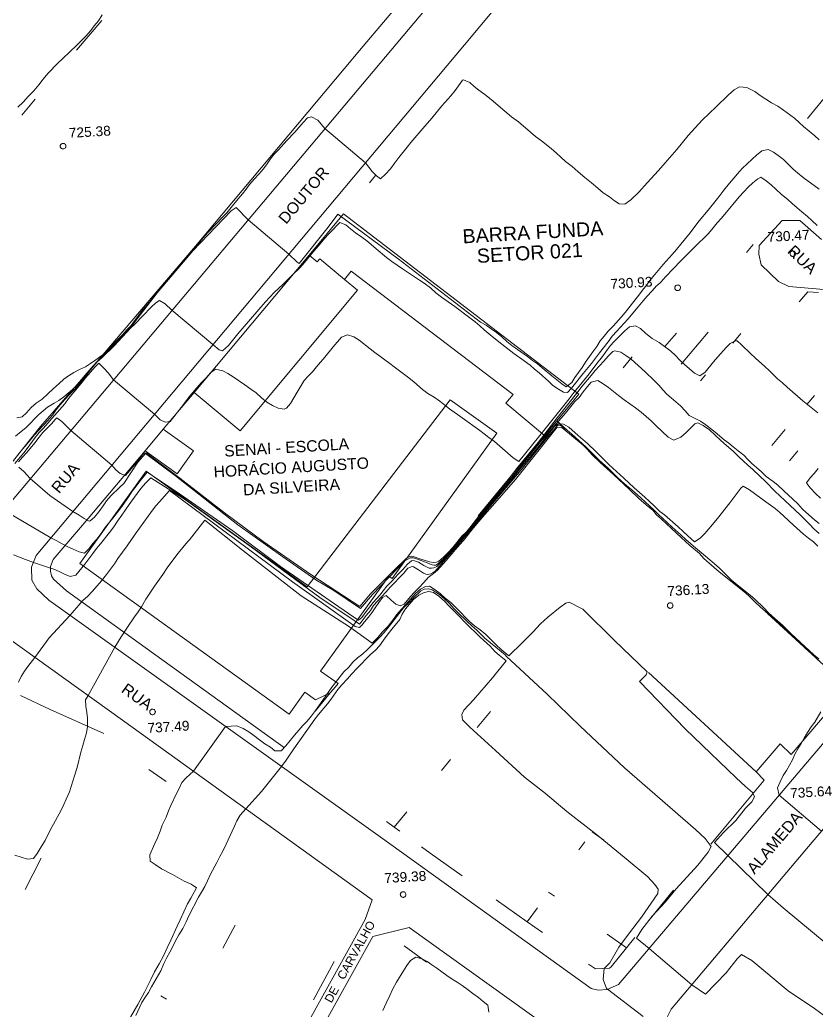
# Model space of a CAD drawing. Header units: metres. Extents: x 329311 to 330425, y 7396637 to 7397287.
# Drawn here: x 330065.5 to 330207, y 7396864.5 to 7397040.4 of the extents above; entities that cross this region are included whole.
import ezdxf
from ezdxf.enums import TextEntityAlignment as Align

# ---------------------------------------------------------------- set-up
doc = ezdxf.new("R2010")
doc.units = ezdxf.units.M
doc.layers.get('0').update_dxf_attribs({"lineweight": 18})
for name, color, linetype, lineweight in [('100_SIST_VIARIO_MEIO_FIO', 8, 'Continuous', 18), ('160_P_SIMP_ASF_TOP', 7, 'Continuous', 18), ('168_P_SIMP_PARALE_TOP', 7, 'Continuous', 18), ('206_MURO_E_MURO_ARRIMO', 9, 'Continuous', 18), ('216_EDIF_NOTAVEL', 9, 'Continuous', 18), ('218_EDIF_NOTAVEL_TOP', 7, 'Continuous', 18), ('506_LM_DISTRITO_TOP', 12, 'Continuous', 18), ('510_LM_SETOR_FISCAL_TOP', 134, 'Continuous', 18), ('600_CURVA_MESTRA', 9, 'Continuous', 18), ('604_CURVA_INTERM', 9, 'Continuous', 18), ('606_PTO_COTADO', 9, 'Continuous', 18), ('608_PTO_COTADO_INTERVIA', 9, 'Continuous', 18), ('624_SEGM_CURVA_MESTRA', 14, 'Continuous', 18), ('626_SEGM_CURVA_INTERM', 7, 'Continuous', 18)]:
    doc.layers.add(name, color=color, linetype=linetype, lineweight=lineweight)
doc.styles.add('Style-Arial', font='arial.ttf', dxfattribs={"height": 2})

# ---------------------------------------------------------------- blocks, each defined once
blk = doc.blocks.new('SP09')
at = {"color": 0, "linetype": 'Continuous'}
blk.add_lwpolyline([(-0.03, -0.51), (-0.14, -0.49), (-0.24, -0.46), (-0.31, -0.42), (-0.35, -0.39), (-0.42, -0.31), (-0.47, -0.24), (-0.51, -0.15), (-0.52, -0.09), (-0.52, 0.03), (-0.51, 0.11), (-0.48, 0.2), (-0.44, 0.27), (-0.4, 0.33), (-0.32, 0.39), (-0.23, 0.44), (-0.15, 0.48), (-0.1, 0.48), (-0.03, 0.48), (0.08, 0.48), (0.19, 0.44), (0.27, 0.4), (0.35, 0.32), (0.41, 0.23), (0.46, 0.11), (0.48, 0.03), (0.48, -0.03), (0.47, -0.08), (0.44, -0.21), (0.38, -0.3), (0.31, -0.38), (0.23, -0.44), (0.1, -0.49), (0.02, -0.51)], close=True, dxfattribs=at)
blk = doc.blocks.new('SP10')
at = {"color": 0, "linetype": 'Continuous'}
blk.add_lwpolyline([(-0.03, -0.51), (-0.14, -0.49), (-0.24, -0.46), (-0.31, -0.42), (-0.35, -0.39), (-0.42, -0.31), (-0.47, -0.24), (-0.51, -0.15), (-0.52, -0.09), (-0.52, 0.03), (-0.51, 0.11), (-0.48, 0.2), (-0.44, 0.27), (-0.4, 0.33), (-0.32, 0.39), (-0.23, 0.44), (-0.15, 0.48), (-0.1, 0.48), (-0.03, 0.48), (0.08, 0.48), (0.19, 0.44), (0.27, 0.4), (0.35, 0.32), (0.41, 0.23), (0.46, 0.11), (0.48, 0.03), (0.48, -0.03), (0.47, -0.08), (0.44, -0.21), (0.38, -0.3), (0.31, -0.38), (0.23, -0.44), (0.1, -0.49), (0.02, -0.51)], close=True, dxfattribs=at)

msp = doc.modelspace()

# ---------------------------------------------------------------- linework, layer by layer
at = {"layer": '100_SIST_VIARIO_MEIO_FIO'}
for points in [[(330247.649, 7396958.324), (330171.88, 7396869.086), (330169.854, 7396868.182), (330168.262, 7396868.046), (330167.018, 7396868.367), (330129.526, 7396895.29), (330070.732, 7396937.345), (330068.569, 7396939.333), (330067.667, 7396940.876), (330067.64, 7396943.188), (330068.432, 7396945.279), (330144.503, 7397035.937), (330181.786, 7397080.5)], [(330037.937, 7397041.709), (330036.506, 7397039.601), (330032.08, 7397028.555), (330024.27, 7397011.766), (330023.805, 7397008.281), (330026.153, 7396990.774), (330029.432, 7396967.061), (330031.036, 7396965.359), (330054.114, 7396949.218), (330056.102, 7396948.774), (330058.507, 7396949.339), (330060.698, 7396950.961), (330166.289, 7397076.43)], [(330207.912, 7397001.352), (330204.079, 7397004.75), (330200.966, 7397004.726), (330196.875, 7397000.322), (330196.818, 7396998.767), (330197.193, 7396996.879), (330200.317, 7396993.907), (330202.133, 7396993.044), (330208.343, 7396992.504)], [(329970.247, 7396843.141), (330004.931, 7396911.746), (330018.239, 7396938.359), (330021.3, 7396942.142), (330026.032, 7396945.928), (330029.782, 7396947.739), (330034.154, 7396948.64), (330037.284, 7396948.496), (330040.304, 7396947.133), (330083.774, 7396916.021), (330128.11, 7396884.106), (330126.861, 7396880.623), (330105.491, 7396842.057)], [(330107.748, 7396840.69), (330128.246, 7396877.599), (330134.729, 7396879.223), (330198.228, 7396833.698)]]:
    msp.add_lwpolyline(points, dxfattribs=at)
msp.add_lwpolyline([(330218.142, 7396831.568), (330181.209, 7396858.126), (330180.167, 7396859.709), (330180.206, 7396862.661), (330181.264, 7396864.688), (330205.606, 7396893.579), (330241.639, 7396935.98), (330247.101, 7396936.612), (330341.836, 7396867.027), (330341.982, 7396865.227), (330341.565, 7396864.207), (330334.3, 7396854.129), (330285.954, 7396789.712), (330283.975, 7396788.172), (330280.918, 7396787.83), (330279.39, 7396788.015), (330258.134, 7396802.792)], close=True, dxfattribs=at)
at = {"layer": '206_MURO_E_MURO_ARRIMO'}
for p, q in [((330126.537, 7397035.732), (330138.577, 7397049.996)), ((330096.75, 7397000.198), (330126.537, 7397035.732)), ((330128.731, 7397012.758), (330127.643, 7397011.456)), ((330078.929, 7396979.314), (330096.75, 7397000.198)), ((330194.586, 7396999.065), (330195.809, 7397000.512)), ((330205.52, 7396992.082), (330203.962, 7396990.321)), ((330207.408, 7396991.961), (330205.52, 7396992.082)), ((330069.231, 7396968.177), (330078.929, 7396979.314)), ((330096.491, 7396974.228), (330091.029, 7396967.706)), ((330061.176, 7396958.052), (330069.231, 7396968.177)), ((330087.811, 7396963.862), (330077.714, 7396951.804)), ((330077.714, 7396951.804), (330071.463, 7396944.531)), ((330071.463, 7396944.531), (330071.009, 7396943.332)), ((330071.009, 7396943.332), (330071.005, 7396942.462)), ((330071.005, 7396942.462), (330071.195, 7396941.677)), ((330071.195, 7396941.677), (330071.542, 7396941.069)), ((330071.542, 7396941.069), (330073.815, 7396939.013)), ((330073.815, 7396939.013), (330112.531, 7396911.099)), ((330202.565, 7396909.94), (330212.681, 7396921.829)), ((330070.935, 7396917.886), (330065.675, 7396920.376)), ((330080.453, 7396913.65), (330070.935, 7396917.886)), ((330196.31, 7396906.865), (330200.62, 7396911.798)), ((330200.62, 7396911.798), (330202.565, 7396909.94)), ((330091.532, 7396905.109), (330088.464, 7396907.273)), ((330197.78, 7396905.372), (330196.31, 7396906.865)), ((330188.292, 7396894.005), (330197.78, 7396905.372)), ((330130.695, 7396898.003), (330132.046, 7396897.029)), ((330132.046, 7396897.029), (330133.064, 7396896.294)), ((330136.889, 7396893.537), (330138.448, 7396892.412)), ((330138.448, 7396892.412), (330144.129, 7396888.396)), ((330177.267, 7396880.452), (330181.63, 7396885.816)), ((330150.166, 7396884.127), (330155.685, 7396880.224)), ((330155.685, 7396880.224), (330158.381, 7396878.318)), ((330137.799, 7396873.027), (330133.793, 7396875.955)), ((330173.286, 7396875.558), (330174.78, 7396877.394)), ((330170.584, 7396872.236), (330173.286, 7396875.558)), ((330117.686, 7396866.378), (330121.396, 7396873.178)), ((330166.566, 7396872.692), (330167.805, 7396871.84)), ((330167.805, 7396871.84), (330170.258, 7396872.001)), ((330170.258, 7396872.001), (330170.584, 7396872.236))]:
    msp.add_line(p, q, dxfattribs=at)
for points in [[(330075.645, 7397034.985), (330080.135, 7397040.281)], [(330205.426, 7397022.869), (330213.265, 7397032.385)], [(330065.881, 7397023.47), (330068.298, 7397026.322)], [(330182.2, 7396984.758), (330180.113, 7396982.349)], [(330182.997, 7396979.246), (330187.835, 7396984.902)], [(330193.612, 7396984.694), (330192.164, 7396982.997)], [(330172.722, 7396978.578), (330174.294, 7396980.514)], [(330187.334, 7396977.332), (330186.458, 7396976.304)], [(330205.306, 7396972.062), (330206.698, 7396973.685)], [(330162.78, 7396967.515), (330160.95, 7396969.191)], [(330199.09, 7396964.818), (330201.51, 7396967.638)], [(330146.934, 7396952.303), (330158.762, 7396966.554)], [(330203.756, 7396963.825), (330202.237, 7396962.046)], [(330198.334, 7396934.964), (330212.681, 7396921.829)], [(330177.187, 7396924.463), (330196.31, 7396906.865)], [(330120.696, 7396920.864), (330118.044, 7396917.692)], [(330149.152, 7396917.565), (330146.758, 7396914.691)], [(330142.024, 7396909.008), (330140.438, 7396907.104)], [(330134.291, 7396899.724), (330132.046, 7396897.029)], [(330167.188, 7396896.209), (330169.255, 7396894.722)], [(330165.903, 7396894.423), (330164.865, 7396892.981)], [(330069.318, 7396891.505), (330066.514, 7396885.929)], [(330159.478, 7396885.495), (330160.496, 7396884.762)], [(330157.474, 7396882.71), (330155.685, 7396880.224)], [(330101.617, 7396875.51), (330103.815, 7396879.634)], [(330169.882, 7396878.007), (330173.286, 7396875.558)], [(330091.615, 7396866.467), (330090.587, 7396867.043)]]:
    msp.add_lwpolyline(points, dxfattribs=at)
at = {"layer": '216_EDIF_NOTAVEL'}
for points in [[(330158.762, 7396966.554), (330151.876, 7396972.29), (330153.174, 7396973.848), (330124.39, 7396995.734), (330123.195, 7396994.3), (330118.819, 7396997.945), (330118.372, 7396997.409), (330116.916, 7396998.621), (330123.044, 7397005.953), (330164.852, 7396973.892), (330160.95, 7396969.191)], [(330123.195, 7396994.3), (330118.819, 7396997.945), (330118.372, 7396997.409), (330116.916, 7396998.621), (330096.491, 7396974.228), (330104.704, 7396967.386), (330125.514, 7396992.368)], [(330122.063, 7396922.499), (330121.247, 7396921.523), (330120.696, 7396920.864), (330118.067, 7396919.641), (330116.186, 7396920.991), (330113.394, 7396917.102), (330076.191, 7396943.811), (330087.971, 7396960.22), (330116.578, 7396939.682), (330141.983, 7396972.925), (330150.256, 7396966.986), (330131.709, 7396941.152), (330131.07, 7396941.611), (330118.953, 7396924.732)], [(330087.811, 7396963.862), (330091.029, 7396967.706), (330096.404, 7396963.848), (330093.488, 7396959.786)]]:
    msp.add_lwpolyline(points, close=True, dxfattribs=at)
at = {"layer": '600_CURVA_MESTRA', "elevation": 730, "flags": 128}
msp.add_lwpolyline([(330178.787, 7396993.251), (330179.419, 7396993.818), (330180.24, 7396994.743), (330182.952, 7396997.579), (330183.665, 7396998.322), (330186.23, 7397000.829), (330187.004, 7397001.551), (330187.849, 7397002.455), (330188.682, 7397003.455), (330189.428, 7397004.311), (330190.098, 7397005.13), (330190.763, 7397005.889), (330193.316, 7397008.938), (330194.117, 7397009.838), (330194.903, 7397010.684), (330195.711, 7397011.459), (330196.654, 7397012.174), (330197.19, 7397012.466), (330198.136, 7397011.813), (330199.062, 7397011.02), (330199.82, 7397010.345), (330200.838, 7397009.398), (330201.957, 7397008.487), (330202.748, 7397007.792), (330203.634, 7397006.978), (330204.459, 7397006.264), (330205.427, 7397005.482), (330206.245, 7397004.757), (330207.175, 7397003.857)], dxfattribs=at)
at = {"layer": '600_CURVA_MESTRA'}
for points, elevation in [([(330065.22, 7396963.147), (330067.385, 7396965.738), (330068.183, 7396966.688), (330068.849, 7396967.439), (330070.551, 7396969.241), (330071.362, 7396970.203), (330071.965, 7396971.052), (330072.726, 7396972.002), (330073.536, 7396972.944), (330074.298, 7396973.789), (330075.113, 7396974.577), (330075.824, 7396975.347), (330076.54, 7396976.197), (330077.844, 7396977.925), (330078.571, 7396978.849), (330079.309, 7396979.64), (330080.095, 7396980.353), (330082.328, 7396982.497), (330083.017, 7396983.263), (330083.802, 7396984.078), (330084.534, 7396984.892), (330085.228, 7396985.613), (330085.95, 7396986.329), (330087.395, 7396987.847), (330088.891, 7396989.349), (330089.686, 7396990.113), (330090.387, 7396990.558), (330091.385, 7396989.933), (330092.56, 7396988.821), (330099.837, 7396982.706), (330100.965, 7396981.796), (330101.577, 7396981.584), (330102.624, 7396982.544), (330104.246, 7396984.608), (330106.16, 7396986.83), (330106.885, 7396987.669), (330107.67, 7396988.521), (330108.379, 7396989.336), (330109.167, 7396990.281), (330110.697, 7396991.954), (330112.324, 7396993.433), (330113.068, 7396994.216), (330113.868, 7396995.001), (330115.353, 7396996.412), (330116.085, 7396997.275), (330117.417, 7396998.917), (330118.909, 7397000.609), (330119.666, 7397001.53), (330120.429, 7397002.384), (330121.149, 7397003.117), (330121.861, 7397003.878), (330122.417, 7397004.379), (330123.474, 7397003.956), (330124.304, 7397003.266), (330125.176, 7397002.584), (330126.289, 7397001.802), (330127.176, 7397001.113), (330127.948, 7397000.463), (330128.845, 7396999.741), (330130.67, 7396998.199), (330131.605, 7396997.453), (330132.556, 7396996.838), (330133.491, 7396996.186), (330136.539, 7396994.183), (330137.367, 7396993.611), (330138.469, 7396992.788), (330139.454, 7396991.934), (330140.433, 7396991.141), (330142.837, 7396989.474), (330145.464, 7396987.441), (330146.404, 7396986.734), (330147.274, 7396986.026), (330148.034, 7396985.322), (330149.077, 7396984.472), (330150.056, 7396983.706), (330151.176, 7396982.783), (330153.284, 7396981.137), (330155.15, 7396979.847), (330156.174, 7396979.069), (330156.963, 7396978.378), (330157.789, 7396977.682), (330159.503, 7396976.167), (330160.227, 7396975.468), (330161.2, 7396974.791), (330162.142, 7396974.262), (330162.817, 7396974.226), (330163.556, 7396974.982), (330165.626, 7396977.559), (330167.07, 7396979.385), (330168.49, 7396981.247), (330170.03, 7396983.179), (330170.756, 7396984.185), (330171.585, 7396985.105), (330173.543, 7396987.211), (330175.39, 7396989.415), (330176.248, 7396990.49), (330176.985, 7396991.331), (330177.795, 7396992.223), (330178.255, 7396992.71)], 730), ([(330207.433, 7396926.882), (330206.6, 7396927.599), (330204.969, 7396929.083), (330204.233, 7396929.816), (330203.232, 7396930.683), (330202.498, 7396931.385), (330200.96, 7396932.932), (330200.198, 7396933.608), (330198.52, 7396935.048), (330197.704, 7396935.977), (330196.127, 7396937.47), (330195.262, 7396938.224), (330193.545, 7396939.559), (330191.964, 7396940.888), (330191.24, 7396941.581), (330189.803, 7396943.031), (330188.921, 7396943.774), (330188.122, 7396944.489), (330187.338, 7396945.157), (330185.541, 7396946.627), (330184.731, 7396947.313), (330183.858, 7396948.089), (330183.015, 7396948.865), (330181.391, 7396950.32), (330180.54, 7396951.091), (330178.968, 7396952.568), (330178.161, 7396953.366), (330175.854, 7396955.507), (330174.22, 7396956.988), (330173.294, 7396957.71), (330172.44, 7396958.454), (330171.615, 7396959.206), (330170.088, 7396960.696), (330168.45, 7396962.219), (330166.861, 7396963.792), (330166.069, 7396964.566), (330163.593, 7396966.807), (330162.764, 7396967.533), (330161.506, 7396968.391), (330161.104, 7396968.398), (330158.992, 7396965.912), (330154.588, 7396960.491), (330148.929, 7396953.769), (330144.287, 7396948.196), (330140.036, 7396943.278), (330139.314, 7396942.502), (330138.95, 7396942.215), (330138.546, 7396941.989), (330138.037, 7396941.876), (330137.681, 7396941.935), (330137.265, 7396942.112), (330136.356, 7396942.718), (330135.454, 7396943.276), (330135.208, 7396943.279), (330134.437, 7396942.989), (330133.751, 7396942.147), (330131.345, 7396939.634), (330130.631, 7396938.781), (330129.751, 7396937.889), (330128.378, 7396936.361), (330127.807, 7396935.517), (330127.041, 7396934.583), (330126.334, 7396933.632), (330125.867, 7396933.075), (330124.937, 7396933.716), (330118.845, 7396937.821), (330106.719, 7396946.72), (330094.974, 7396955.169), (330088.825, 7396959.062), (330087.958, 7396958.177), (330087.066, 7396957.17), (330086.38, 7396956.289), (330084.971, 7396954.295), (330083.67, 7396952.395), (330082.908, 7396951.332), (330082.231, 7396950.347), (330081.479, 7396949.365), (330079.869, 7396947.34), (330079.171, 7396946.484), (330078.547, 7396945.599), (330077.122, 7396943.693), (330075.522, 7396941.752), (330074.495, 7396941.501), (330073.515, 7396941.926), (330072.551, 7396942.406), (330071.565, 7396942.854), (330070.307, 7396943.243), (330067.962, 7396944.039), (330066.55, 7396944.57)], 735), ([(330129.996, 7396864.438), (330130.63, 7396865.758), (330131.241, 7396867.131), (330131.786, 7396868.289), (330132.449, 7396869.503), (330133.678, 7396871.491), (330134.296, 7396872.433), (330134.935, 7396873.308), (330135.879, 7396873.899), (330137.036, 7396873.65), (330137.905, 7396873.145), (330138.72, 7396872.561), (330139.592, 7396871.98), (330141.392, 7396870.658), (330142.33, 7396870.023), (330143.218, 7396869.466), (330144.096, 7396868.882), (330144.975, 7396868.236), (330145.999, 7396867.45), (330147.008, 7396866.784), (330147.827, 7396866.057), (330148.685, 7396865.398), (330148.85, 7396864.171)], 740)]:
    msp.add_lwpolyline(points, dxfattribs=dict(at, elevation=elevation))
at = {"layer": '604_CURVA_INTERM'}
for points, elevation in [([(330080.198, 7397041.29), (330079.502, 7397040.232), (330078.778, 7397039.32), (330078.143, 7397038.484), (330077.268, 7397037.487), (330075.675, 7397035.913), (330073.173, 7397033.54), (330072.323, 7397032.704), (330070.549, 7397030.841), (330069.726, 7397029.859), (330068.919, 7397028.817), (330068.042, 7397027.802), (330067.004, 7397026.75), (330066.136, 7397025.768), (330065.215, 7397024.904)], 724), ([(330178.347, 7396995.165), (330179.836, 7396996.948), (330181.412, 7396998.722), (330182.158, 7396999.577), (330182.939, 7397000.551), (330183.794, 7397001.528), (330184.585, 7397002.547), (330185.424, 7397003.689), (330186.216, 7397004.702), (330187.778, 7397006.605), (330189.201, 7397008.386), (330189.866, 7397009.19), (330190.576, 7397010.153), (330191.583, 7397011.376), (330192.385, 7397012.262), (330193.02, 7397013.052), (330193.875, 7397013.992), (330195.599, 7397015.643), (330196.414, 7397016.382), (330197.326, 7397017.108), (330198.448, 7397017.357), (330199.413, 7397016.906), (330200.258, 7397016.324), (330201.176, 7397015.585), (330202.068, 7397014.698), (330202.929, 7397013.873), (330203.693, 7397013.199), (330204.674, 7397012.396), (330207.538, 7397010.289)], 729), ([(330064.811, 7396966.472), (330065.805, 7396967.303), (330066.608, 7396967.905), (330067.46, 7396968.755), (330068.196, 7396969.579), (330068.931, 7396970.289), (330069.687, 7396970.965), (330070.483, 7396971.579), (330071.622, 7396972.295), (330072.489, 7396972.815), (330073.359, 7396973.444), (330074.141, 7396974.072), (330074.888, 7396974.739), (330075.695, 7396975.501), (330076.43, 7396976.331), (330077.051, 7396977.165), (330077.884, 7396978.107), (330078.587, 7396978.942), (330079.232, 7396979.645), (330080.196, 7396980.546), (330080.943, 7396981.386), (330085.198, 7396985.779), (330089.955, 7396991.905), (330096.297, 7396999.391), (330103.084, 7397006.478), (330103.974, 7397007.083), (330106.088, 7397004.896), (330113.342, 7396998.8), (330114.803, 7396997.351), (330115.149, 7396997.113), (330120.313, 7397003.562), (330122.054, 7397005.898), (330132.74, 7396997.967), (330147.384, 7396986.702), (330148.386, 7396986.183), (330149.289, 7396985.509), (330150.196, 7396984.877), (330151.147, 7396984.11), (330152.062, 7396983.277), (330152.912, 7396982.583), (330153.97, 7396981.853), (330155.711, 7396980.581), (330156.582, 7396979.874), (330157.481, 7396979.277), (330158.309, 7396978.575), (330160.067, 7396977.176), (330161.821, 7396975.729), (330162.611, 7396975.23), (330163.564, 7396975.984), (330164.146, 7396976.869), (330164.764, 7396977.74), (330165.452, 7396978.672), (330166.131, 7396979.742), (330167.344, 7396981.431), (330168.013, 7396982.392), (330168.627, 7396983.391), (330169.352, 7396984.199), (330170.04, 7396985.104), (330170.948, 7396985.986), (330172.363, 7396987.558), (330173.09, 7396988.415), (330175.262, 7396991.177), (330175.998, 7396992.194), (330176.323, 7396992.596)], 729), ([(330065.313, 7396961.915), (330066.019, 7396962.725), (330066.777, 7396963.557), (330068.225, 7396965.294), (330068.961, 7396966.268), (330069.633, 7396967.091), (330071.183, 7396968.664), (330071.85, 7396969.431), (330072.118, 7396969.687), (330072.995, 7396969.044), (330073.801, 7396968.289), (330074.584, 7396967.461), (330081.892, 7396961.32), (330082.632, 7396960.482), (330083.394, 7396959.823), (330084.331, 7396959.44), (330085.091, 7396960.336), (330086.127, 7396961.638), (330087.594, 7396963.433), (330088.024, 7396963.432), (330093.972, 7396958.99), (330101.926, 7396952.84), (330108.758, 7396947.752), (330117.261, 7396941.866), (330125.933, 7396936.184), (330127.849, 7396938.428), (330132.102, 7396942.732), (330134.156, 7396944.724), (330134.828, 7396945.089), (330135.131, 7396945.135), (330135.429, 7396945.097), (330136.624, 7396944.66), (330138.336, 7396944.143), (330138.947, 7396944.016), (330139.564, 7396944.097), (330139.981, 7396944.279), (330140.796, 7396944.962), (330141.632, 7396945.763), (330142.479, 7396946.701), (330144.08, 7396948.704), (330144.803, 7396949.424), (330145.473, 7396950.192), (330148.029, 7396953.475), (330150.329, 7396956.277), (330150.742, 7396956.702), (330153.998, 7396960.959), (330157.605, 7396965.335), (330160.959, 7396969.701), (330164.683, 7396974.317), (330165.442, 7396975.357), (330167.01, 7396977.216), (330167.766, 7396978.103), (330169.274, 7396979.758), (330170.049, 7396980.674), (330170.85, 7396981.468), (330171.214, 7396981.635), (330172.27, 7396981.348), (330173.21, 7396980.779), (330174.13, 7396980.124), (330176.64, 7396977.903), (330178.212, 7396976.353), (330179.047, 7396975.501), (330179.773, 7396974.655), (330180.47, 7396973.926), (330181.228, 7396973.263), (330182.036, 7396972.523), (330182.917, 7396971.831), (330183.7, 7396970.943), (330184.451, 7396970.123), (330186.451, 7396969.101), (330187.395, 7396968.493), (330188.234, 7396967.8), (330189.06, 7396967.165), (330190.666, 7396965.81), (330191.484, 7396965.223), (330192.246, 7396964.541), (330193.164, 7396963.855), (330194.154, 7396963.063), (330194.861, 7396962.317), (330195.577, 7396961.592), (330196.412, 7396960.861), (330197.26, 7396960.089), (330198.089, 7396959.278), (330199.338, 7396958.392), (330200.159, 7396957.771), (330201.258, 7396956.772), (330202.83, 7396955.256), (330203.704, 7396954.435), (330204.588, 7396953.481), (330205.688, 7396952.472), (330206.684, 7396951.612), (330207.496, 7396950.943)], 732)]:
    msp.add_lwpolyline(points, dxfattribs=dict(at, elevation=elevation))
at = {"layer": '604_CURVA_INTERM', "flags": 128}
for points, elevation in [([(330207.505, 7397019.078), (330206.737, 7397019.763), (330204.751, 7397021.458), (330203.967, 7397022.175), (330203.128, 7397022.897), (330201.195, 7397024.361), (330200.178, 7397025.028), (330199.041, 7397025.659), (330198.056, 7397026.274), (330197.069, 7397026.922), (330196.067, 7397027.647), (330194.679, 7397028.384), (330193.367, 7397028.468), (330192.441, 7397027.949), (330191.42, 7397027.063), (330189.21, 7397024.916), (330186.721, 7397022.57), (330184.258, 7397019.868), (330183.268, 7397018.582), (330182.27, 7397017.35), (330180.193, 7397014.975), (330179.009, 7397013.616), (330176.958, 7397011.414), (330175.48, 7397009.759), (330174.063, 7397008.426), (330172.989, 7397007.656), (330172.029, 7397007.689), (330171.185, 7397008.229), (330170.261, 7397008.934), (330169.166, 7397009.688), (330168.217, 7397010.474), (330167.104, 7397011.438), (330165.903, 7397012.397), (330164.738, 7397013.383), (330163.673, 7397014.335), (330162.483, 7397015.225), (330161.611, 7397015.991), (330160.881, 7397016.681), (330159.922, 7397017.523), (330158.187, 7397018.881), (330157.126, 7397019.688), (330156.229, 7397020.411), (330154.101, 7397022.255), (330152.899, 7397023.179), (330151.675, 7397024.145), (330149.258, 7397026.228), (330148.155, 7397027.143), (330147.091, 7397027.905), (330146.239, 7397028.565), (330145.454, 7397029.261), (330144.364, 7397029.715), (330144.156, 7397029.653), (330143.444, 7397028.692), (330142.855, 7397027.854), (330142.089, 7397026.912), (330140.511, 7397025.139), (330138.7, 7397022.905), (330137.142, 7397021.073), (330135.009, 7397018.6), (330134.327, 7397017.786), (330132.888, 7397015.913), (330132.176, 7397015.012), (330131.381, 7397013.951), (330130.472, 7397012.963), (330129.59, 7397012.154), (330128.893, 7397012.679), (330128.124, 7397013.438), (330126.926, 7397014.99), (330119.696, 7397021.066), (330118.452, 7397022.593), (330117.333, 7397023.144), (330116.656, 7397022.981), (330115.853, 7397022.138), (330114.386, 7397020.447), (330112.957, 7397018.956), (330111.487, 7397017.326), (330110.724, 7397016.548), (330110.065, 7397015.729), (330109.477, 7397014.797), (330108.834, 7397013.938), (330107.984, 7397012.976), (330107.208, 7397012.127), (330106.362, 7397011.16), (330105.74, 7397010.308), (330105.091, 7397009.501), (330104.326, 7397008.594), (330102.339, 7397006.13), (330101.605, 7397005.387), (330099.074, 7397002.734), (330098.348, 7397001.997), (330096.932, 7397000.257), (330096.082, 7396999.315), (330094.715, 7396997.648), (330092.559, 7396995.047), (330091.078, 7396993.287), (330090.35, 7396992.492), (330089.61, 7396991.596), (330088.86, 7396990.599), (330088.15, 7396989.771), (330087.428, 7396988.859), (330085.941, 7396986.915), (330085.313, 7396986.125), (330084.631, 7396985.4), (330083.715, 7396984.36), (330082.419, 7396983.061), (330081.611, 7396982.194), (330080.864, 7396981.432), (330080.127, 7396980.787), (330079.031, 7396979.992), (330078.091, 7396979.343), (330077.231, 7396978.791), (330076.161, 7396978.283), (330075.118, 7396977.751), (330074.216, 7396977.168), (330073.35, 7396976.549), (330072.517, 7396975.834), (330071.465, 7396974.867), (330070.547, 7396973.957), (330069.497, 7396973.015), (330068.468, 7396972.291), (330067.57, 7396971.566), (330066.721, 7396970.606), (330065.997, 7396969.875), (330065.008, 7396969.716)], 728), ([(330064.685, 7396961.618), (330066.263, 7396963.471), (330066.882, 7396964.285), (330068.305, 7396966.223), (330069.012, 7396967.118), (330069.747, 7396967.885), (330070.517, 7396968.744), (330071.231, 7396969.597), (330073.574, 7396972.214), (330074.175, 7396973.142), (330075.802, 7396975.047), (330076.619, 7396976.032), (330077.248, 7396976.88), (330078.857, 7396978.709), (330079.605, 7396979.439), (330080.553, 7396978.497), (330081.261, 7396977.713), (330082.178, 7396976.484), (330089.473, 7396970.354), (330090.489, 7396969.371), (330091.394, 7396968.928), (330092.236, 7396969.073), (330093.543, 7396970.732), (330094.211, 7396971.537), (330095.613, 7396973.408), (330096.278, 7396974.219), (330096.934, 7396974.984), (330097.769, 7396975.916), (330098.635, 7396976.822), (330099.395, 7396977.67), (330100.328, 7396978.324), (330101.607, 7396978.077), (330102.493, 7396977.605), (330103.43, 7396976.996), (330105.489, 7396975.566), (330106.573, 7396974.821), (330107.535, 7396974.127), (330108.464, 7396973.246), (330109.422, 7396972.498), (330110.456, 7396971.914), (330111.438, 7396971.426), (330112.524, 7396971.241), (330112.897, 7396971.403), (330113.611, 7396972.232), (330114.24, 7396973.284), (330114.791, 7396974.26), (330116.062, 7396976.358), (330116.845, 7396977.138), (330117.55, 7396977.904), (330118.251, 7396978.766), (330119.712, 7396980.482), (330121.216, 7396982.318), (330122.7, 7396984.04), (330123.736, 7396984.426), (330124.87, 7396984.076), (330125.836, 7396983.497), (330127.762, 7396981.958), (330128.587, 7396981.312), (330131.243, 7396979.343), (330132.062, 7396978.765), (330133.24, 7396977.9), (330134.392, 7396977.017), (330135.512, 7396976.106), (330137.095, 7396974.744), (330138.011, 7396974.052), (330139.138, 7396973.352), (330140.131, 7396972.653), (330141.055, 7396971.977), (330141.882, 7396971.323), (330144.126, 7396969.694), (330147.235, 7396967.481), (330148.048, 7396966.887), (330148.876, 7396966.217), (330149.838, 7396965.51), (330153.198, 7396962.615), (330154.177, 7396961.947), (330157.696, 7396966.292), (330163.138, 7396973.111), (330163.808, 7396974.009), (330164.537, 7396974.906), (330165.17, 7396975.716), (330166.648, 7396977.51), (330168.23, 7396979.58), (330168.867, 7396980.38), (330170.394, 7396982.469), (330171.117, 7396983.264), (330172.98, 7396985.151), (330173.823, 7396985.893), (330174.913, 7396986.073), (330175.801, 7396985.571), (330176.708, 7396984.694), (330177.84, 7396983.804), (330179.082, 7396983.064), (330181.196, 7396981.525), (330181.976, 7396980.787), (330182.792, 7396979.962), (330183.606, 7396979.188), (330185.405, 7396977.643), (330186.306, 7396977.173), (330187.249, 7396977.822), (330188.75, 7396979.631), (330189.528, 7396980.539), (330191.01, 7396982.188), (330191.696, 7396982.934), (330192.616, 7396983.407), (330192.938, 7396983.384), (330193.734, 7396982.66), (330195.328, 7396981.129), (330196.23, 7396980.283), (330197.88, 7396978.829), (330198.622, 7396978.094), (330200.145, 7396976.633), (330201.021, 7396975.894), (330201.812, 7396975.141), (330204.608, 7396972.718), (330205.514, 7396971.996), (330206.398, 7396971.326), (330207.289, 7396970.57)], 731), ([(330207.504, 7396949.155), (330206.599, 7396949.998), (330205.87, 7396950.766), (330204.157, 7396952.454), (330201.422, 7396955.048), (330199.624, 7396956.687), (330198.063, 7396958.316), (330195.718, 7396960.529), (330194.879, 7396961.305), (330194.065, 7396962.023), (330193.26, 7396962.77), (330192.265, 7396963.794), (330191.082, 7396964.778), (330190.074, 7396965.671), (330188.073, 7396967.551), (330186.894, 7396968.344), (330185.99, 7396968.799), (330185.412, 7396968.627), (330184.665, 7396967.892), (330183.898, 7396967.089), (330182.939, 7396966.271), (330181.714, 7396965.738), (330180.71, 7396966.292), (330178.544, 7396968.307), (330177.676, 7396969.164), (330175.878, 7396970.702), (330174.918, 7396971.495), (330172.917, 7396972.901), (330171.856, 7396973.66), (330170.076, 7396975.068), (330169.147, 7396975.769), (330168.193, 7396976.315), (330167.05, 7396976.064), (330166.351, 7396975.255), (330165.615, 7396974.316), (330164.896, 7396973.332), (330164.102, 7396972.621), (330162.476, 7396970.555), (330158, 7396965.427), (330156.996, 7396964.216), (330151.631, 7396957.583), (330148.89, 7396954.25), (330146.782, 7396951.715), (330145.078, 7396949.526), (330144.631, 7396949.015), (330144.149, 7396948.535), (330142.49, 7396946.566), (330141.906, 7396945.84), (330141.342, 7396945.215), (330140.785, 7396944.68), (330139.773, 7396943.795), (330139.421, 7396943.572), (330139.131, 7396943.552), (330138.773, 7396943.599), (330136.807, 7396944.373), (330135.459, 7396944.825), (330135.134, 7396944.865), (330134.869, 7396944.845), (330133.904, 7396944.29), (330128.19, 7396938.328), (330126.057, 7396935.842), (330121.321, 7396939.044), (330118.137, 7396940.962), (330112.279, 7396945.003), (330104.277, 7396950.708), (330093.189, 7396959.403), (330087.852, 7396963.39), (330086.536, 7396961.843), (330084.013, 7396958.064), (330083.322, 7396957.416), (330081.735, 7396955.835), (330080.929, 7396954.939), (330080.334, 7396954.052), (330079.558, 7396952.994), (330078.809, 7396952.078), (330078.018, 7396951.422), (330077.847, 7396951.341), (330076.969, 7396951.85), (330076.099, 7396952.399), (330074.984, 7396953.088), (330070.91, 7396955.902), (330067.418, 7396958.946), (330066.253, 7396960.159), (330065.374, 7396960.934)], 733), ([(330207.287, 7396946.901), (330206.531, 7396947.687), (330205.642, 7396948.356), (330204.756, 7396949.07), (330202.97, 7396950.662), (330201.275, 7396952.235), (330200.52, 7396952.91), (330199.682, 7396953.588), (330198.022, 7396954.765), (330197.166, 7396955.457), (330195.135, 7396956.907), (330194.048, 7396957.574), (330193.586, 7396957.2), (330192.36, 7396955.557), (330191.682, 7396954.594), (330189.478, 7396951.85), (330187.912, 7396949.979), (330187.193, 7396949.148), (330186.406, 7396948.333), (330185.361, 7396947.679), (330184.204, 7396948.729), (330183.377, 7396949.524), (330182.493, 7396950.336), (330180.039, 7396952.455), (330179.229, 7396953.094), (330178.282, 7396954.023), (330177.333, 7396954.882), (330176.58, 7396955.607), (330174.679, 7396957.282), (330172.844, 7396959), (330170.246, 7396961.386), (330168.645, 7396962.964), (330167.899, 7396963.65), (330166.366, 7396965.137), (330165.573, 7396965.841), (330164.704, 7396966.572), (330163.073, 7396968.041), (330162.088, 7396968.575), (330161.6, 7396968.644), (330161.149, 7396968.661), (330160.469, 7396968.086), (330158.061, 7396965.108), (330154.348, 7396960.614), (330151.619, 7396957.245), (330145.534, 7396949.956), (330144.683, 7396948.861), (330144.459, 7396948.605), (330144.218, 7396948.365), (330141.626, 7396945.342), (330141.334, 7396944.979), (330141.052, 7396944.666), (330139.601, 7396943.305), (330139.09, 7396943.098), (330138.672, 7396942.992), (330138.231, 7396943), (330137.313, 7396943.48), (330136.381, 7396944.068), (330135.666, 7396944.332), (330135.296, 7396944.351), (330135.094, 7396944.284), (330134.383, 7396943.741), (330133.582, 7396942.791), (330132.721, 7396941.945), (330131.666, 7396940.748), (330130.753, 7396939.788), (330130.059, 7396938.974), (330129.464, 7396938.243), (330128.302, 7396936.942), (330127.071, 7396935.34), (330126.313, 7396934.271), (330126.022, 7396934.002), (330125.72, 7396933.778), (330124.707, 7396934.4), (330111.878, 7396943.318), (330103.355, 7396949.656), (330093.141, 7396956.738), (330088.147, 7396960.086), (330087.2, 7396958.874), (330086.852, 7396958.477), (330086.189, 7396957.55), (330085.521, 7396956.655), (330084.892, 7396955.725), (330083.668, 7396953.987), (330082.901, 7396952.945), (330082.092, 7396951.908), (330080.718, 7396950.223), (330080.016, 7396949.154), (330079.225, 7396948.142), (330078.546, 7396947.361), (330077.833, 7396946.465), (330077.027, 7396945.676), (330076.114, 7396945.939), (330075.042, 7396946.387), (330074.077, 7396946.823), (330073.069, 7396947.332), (330072.103, 7396947.882), (330071.065, 7396948.417), (330062.687, 7396953.325)], 734), ([(330207.918, 7396926.137), (330206.073, 7396927.848), (330205.085, 7396928.76), (330203.447, 7396930.362), (330202.627, 7396931.123), (330201.832, 7396931.952), (330198.017, 7396935.314), (330197.065, 7396936.142), (330196.153, 7396936.966), (330195.229, 7396937.913), (330194.449, 7396938.614), (330192.444, 7396940.256), (330191.484, 7396940.99), (330189.774, 7396942.363), (330188.849, 7396943.131), (330187.052, 7396944.701), (330186.246, 7396945.598), (330184.567, 7396947.033), (330183.768, 7396947.747), (330183.031, 7396948.484), (330181.273, 7396950.067), (330179.548, 7396951.683), (330178.656, 7396952.496), (330177.96, 7396953.33), (330177.149, 7396953.969), (330176.363, 7396954.619), (330175.464, 7396955.411), (330173.857, 7396956.996), (330171.012, 7396959.661), (330168.603, 7396961.788), (330167.163, 7396963.2), (330166.391, 7396964.07), (330165.604, 7396964.827), (330161.801, 7396968.01), (330160.998, 7396968.06), (330157.579, 7396963.734), (330153.606, 7396958.77), (330149.527, 7396954.054), (330148.152, 7396952.524), (330146.713, 7396950.859), (330145.358, 7396949.201), (330144.736, 7396948.355), (330143.261, 7396946.74), (330141.298, 7396944.391), (330139.716, 7396942.684), (330139.015, 7396942.041), (330138.074, 7396941.347), (330137.328, 7396940.488), (330136.435, 7396939.542), (330135.63, 7396938.747), (330134.927, 7396937.95), (330133.796, 7396936.624), (330133.127, 7396936.319), (330132.344, 7396936.642), (330131.503, 7396937.327), (330130.61, 7396938.147), (330129.954, 7396937.787), (330129.287, 7396936.937), (330128.68, 7396935.98), (330128.071, 7396935.102), (330127.428, 7396934.242), (330126.782, 7396933.465), (330126.365, 7396932.923), (330125.857, 7396932.471), (330125.14, 7396932.676), (330113.98, 7396940.565), (330092.146, 7396956.823), (330090.35, 7396954.787), (330089.712, 7396954.093), (330089.089, 7396953.305), (330086.059, 7396949.021), (330084.601, 7396946.962), (330083.764, 7396945.842), (330082.959, 7396944.698), (330082.341, 7396943.769), (330080.92, 7396941.878), (330080.067, 7396940.773), (330078.45, 7396938.903), (330077.571, 7396938.006), (330076.828, 7396937.334), (330076.016, 7396936.468), (330075.21, 7396935.502), (330074.491, 7396934.656), (330070.775, 7396930.612), (330068.216, 7396927.156), (330066.947, 7396925.571), (330066.374, 7396924.726), (330065.816, 7396923.788), (330065.3, 7396922.791)], 736), ([(330207.347, 7396960.733), (330206.645, 7396959.836), (330205.951, 7396959.038), (330205.294, 7396958.179), (330205.314, 7396958.066), (330205.973, 7396957.244), (330206.887, 7396956.267), (330207.755, 7396955.433)], 731), ([(330213.951, 7396872.055), (330201.109, 7396882.693), (330198.43, 7396885.08), (330191.31, 7396891.97), (330188.912, 7396894.291), (330190.519, 7396896.043), (330192.71, 7396898.204), (330194.46, 7396900.367), (330195.579, 7396901.512), (330196.057, 7396902.391), (330195.694, 7396903.16), (330194.46, 7396904.221), (330192.801, 7396905.759), (330183.711, 7396914.485), (330175.617, 7396922.907), (330176.819, 7396924.06), (330176.979, 7396924.594), (330171.188, 7396930.144), (330165.519, 7396935.722), (330163.135, 7396936.968), (330162.536, 7396936.767), (330161.538, 7396936.072), (330159.306, 7396934.308), (330158.034, 7396933.126), (330156.673, 7396931.659), (330154.791, 7396929.761), (330152.393, 7396927.436), (330151.069, 7396928.551), (330150.138, 7396929.388), (330149.345, 7396930.241), (330148.341, 7396931.244), (330147.292, 7396932.062), (330146.334, 7396932.771), (330145.404, 7396933.554), (330144.68, 7396934.259), (330143.816, 7396935.2), (330143.008, 7396936.043), (330142.075, 7396936.884), (330141.12, 7396937.665), (330140.19, 7396938.492), (330139.335, 7396939.151), (330138.343, 7396939.816), (330137.594, 7396939.772), (330136.704, 7396939.274), (330135.764, 7396938.439), (330134.129, 7396936.584), (330133.278, 7396935.661), (330132.476, 7396934.718), (330131.786, 7396933.759), (330130.956, 7396932.69), (330129.929, 7396931.618), (330129.213, 7396930.78), (330128.481, 7396930.072), (330128.121, 7396929.664), (330124.088, 7396932.567), (330115.541, 7396938.097), (330105.092, 7396946.19), (330098.392, 7396951.532), (330095.706, 7396948.041), (330095.357, 7396947.675), (330093.699, 7396945.666), (330093.07, 7396944.884), (330091.744, 7396943.066), (330090.925, 7396941.9), (330089.498, 7396939.81), (330088.645, 7396938.592), (330087.942, 7396937.489), (330087.139, 7396936.161), (330086.578, 7396935.283), (330085.902, 7396934.37), (330084.703, 7396932.513), (330083.552, 7396930.792), (330082.431, 7396928.977), (330077.684, 7396920.379), (330077.238, 7396919.642), (330077.249, 7396918.522), (330077.471, 7396917.401), (330077.598, 7396916.343), (330077.542, 7396914.918), (330077.42, 7396913.783), (330077.059, 7396912.562), (330076.713, 7396911.521), (330076.377, 7396910.31), (330075.729, 7396907.63), (330075.253, 7396906.142), (330074.4, 7396903.318), (330073.775, 7396902.006), (330073.35, 7396901.066), (330072.923, 7396900.035), (330071.546, 7396897.555), (330071.028, 7396896.606), (330070.027, 7396894.639), (330069.351, 7396893.519), (330068.613, 7396892.357), (330067.986, 7396891.425), (330066.887, 7396891.329), (330064.678, 7396892.044)], 737), ([(330208.936, 7396863.163), (330206.713, 7396864.81), (330202.034, 7396867.974), (330195.583, 7396873.329), (330193.726, 7396874.412), (330192.977, 7396873.63), (330191.026, 7396871.174), (330187.352, 7396867.382), (330184.923, 7396869.031), (330177.304, 7396875.475), (330175.073, 7396877.327), (330175.999, 7396878.817), (330177.878, 7396881.212), (330180.21, 7396883.741), (330182.106, 7396886.051), (330185.963, 7396890.272), (330187.786, 7396892.575), (330188.347, 7396893.573), (330187.288, 7396895.018), (330185.53, 7396896.571), (330172.92, 7396907.573), (330165.055, 7396914.937), (330159.217, 7396920.638), (330152.011, 7396927.334), (330151.758, 7396927.637), (330150.067, 7396928.992), (330149.156, 7396929.769), (330148.151, 7396930.595), (330147.393, 7396931.324), (330146.682, 7396932.042), (330145.909, 7396932.728), (330144.961, 7396933.61), (330143.422, 7396935.105), (330142.657, 7396935.873), (330141.879, 7396936.713), (330140.973, 7396937.578), (330140.069, 7396938.337), (330138.813, 7396939.176), (330138.183, 7396939.33), (330137.373, 7396939.272), (330136.738, 7396938.928), (330135.574, 7396937.885), (330134.566, 7396936.795), (330133.699, 7396935.936), (330132.446, 7396934.342), (330131.043, 7396932.516), (330130.256, 7396931.592), (330129.419, 7396930.705), (330127.258, 7396928.52), (330126.45, 7396927.816), (330125.523, 7396927.064), (330124.724, 7396926.292), (330123.977, 7396925.453), (330123.097, 7396924.584), (330121.638, 7396922.678), (330120.991, 7396921.877), (330119.39, 7396919.56), (330118.678, 7396918.567), (330118.042, 7396917.751), (330117.359, 7396916.803), (330116.606, 7396915.811), (330115.842, 7396915.065), (330115.121, 7396914.215), (330114.331, 7396913.327), (330112.81, 7396911.462), (330111.941, 7396910.575), (330110.873, 7396910.573), (330110.051, 7396911.199), (330109.09, 7396911.801), (330108.096, 7396912.498), (330107.12, 7396913.28), (330106.242, 7396913.938), (330105.192, 7396914.525), (330104.106, 7396915.036), (330102.102, 7396914.906), (330096.387, 7396906.941), (330095.076, 7396905.758), (330094.355, 7396904.925), (330093.908, 7396904), (330093.406, 7396903.012), (330092.397, 7396900.85), (330091.98, 7396899.92), (330091.524, 7396898.769), (330090.856, 7396897.343), (330090.478, 7396896.324), (330089.993, 7396895.124), (330089.517, 7396894.115), (330088.628, 7396892.114), (330088.693, 7396891.002), (330089.611, 7396890.412), (330090.743, 7396889.637), (330092.668, 7396888.611), (330094.733, 7396887.414), (330095.96, 7396886.868), (330096.955, 7396886.224), (330095.933, 7396884.416), (330095.344, 7396883.384), (330094.042, 7396880.576), (330093.509, 7396879.449), (330092.383, 7396876.924), (330091.746, 7396875.563), (330091.043, 7396874.157), (330090.277, 7396872.747), (330089.462, 7396871.34), (330088.791, 7396869.944), (330087.675, 7396867.722), (330086.512, 7396865.525), (330085.189, 7396863.255)], 738), ([(330176.267, 7396863.402), (330169.942, 7396868.222), (330169.755, 7396868.364), (330169.141, 7396869.973), (330169.362, 7396871.905), (330170.354, 7396872.945), (330171.956, 7396875.726), (330173.679, 7396878.019), (330175.987, 7396881.026), (330178.893, 7396885.211), (330178.92, 7396886.022), (330178.346, 7396886.846), (330177.064, 7396888.181), (330173.261, 7396891.418), (330168.284, 7396895.49), (330162.681, 7396899.817), (330158.888, 7396903.021), (330155.195, 7396905.886), (330150.045, 7396910.629), (330145.45, 7396914.777), (330144.173, 7396916.06), (330144.047, 7396916.994), (330144.422, 7396917.778), (330146.106, 7396919.601), (330149.51, 7396923.549), (330151.906, 7396926.547), (330151.602, 7396926.834), (330150.684, 7396927.564), (330149.934, 7396928.227), (330149.095, 7396929.157), (330147.285, 7396930.778), (330146.354, 7396931.692), (330145.618, 7396932.384), (330144.794, 7396933.214), (330143.386, 7396934.684), (330142.567, 7396935.483), (330141.828, 7396936.282), (330140.965, 7396937.141), (330139.981, 7396938.033), (330139.024, 7396938.673), (330138.217, 7396938.89), (330137.341, 7396938.695), (330136.41, 7396938.188), (330135.484, 7396937.457), (330134.074, 7396935.762), (330133.477, 7396934.84), (330133.026, 7396933.883), (330131.639, 7396932.173), (330130.806, 7396931.091), (330130.153, 7396930.213), (330129.451, 7396929.201), (330128.721, 7396928.464), (330127.845, 7396927.699), (330126.987, 7396926.862), (330126.233, 7396926.034), (330125.446, 7396925.237), (330124.468, 7396924.166), (330123.761, 7396923.337), (330122.754, 7396922.267), (330122.052, 7396921.451), (330120.808, 7396919.712), (330120.175, 7396918.906), (330118.576, 7396917.003), (330117.94, 7396916.194), (330115.536, 7396912.777), (330114.654, 7396911.528), (330113.47, 7396909.776), (330112.861, 7396908.937), (330112.028, 7396907.806), (330108.502, 7396903.326), (330105.693, 7396900.242), (330104.706, 7396899.127), (330104.104, 7396898.156), (330103.657, 7396897.213), (330103.265, 7396896.292), (330102.211, 7396894.008), (330101.58, 7396892.747), (330101.077, 7396891.801), (330100.522, 7396890.711), (330099.427, 7396888.666), (330098.893, 7396887.467), (330098.396, 7396886.474), (330097.843, 7396885.46), (330097.308, 7396884.584), (330095.561, 7396881.249), (330095.071, 7396880.184), (330094.474, 7396879.007), (330093.816, 7396877.896), (330093.202, 7396876.799), (330092.643, 7396875.725), (330092.191, 7396874.809), (330091.669, 7396873.862), (330091.14, 7396872.814), (330090.621, 7396871.478), (330088.948, 7396868.639), (330088.381, 7396867.668), (330087.745, 7396866.727), (330087.215, 7396865.851), (330086.15, 7396863.574)], 739), ([(330207.941, 7396896.328), (330200.428, 7396902.709), (330200.13, 7396903.995), (330200.595, 7396905.089), (330201.139, 7396906.192), (330201.703, 7396907.051), (330202.78, 7396908.985), (330203.217, 7396909.952), (330203.762, 7396910.938), (330204.339, 7396911.88), (330204.878, 7396912.808), (330205.448, 7396913.843), (330206.111, 7396914.836), (330206.732, 7396915.677), (330207.835, 7396917.502)], 736)]:
    msp.add_lwpolyline(points, dxfattribs=dict(at, elevation=elevation))
at = {"layer": '624_SEGM_CURVA_MESTRA'}
for points, elevation in [([(330178.255, 7396992.71), (330178.659, 7396993.137), (330178.787, 7396993.251)], 730), ([(330066.55, 7396944.57), (330064.406, 7396945.375)], 735)]:
    msp.add_lwpolyline(points, dxfattribs=dict(at, elevation=elevation))
at = {"layer": '626_SEGM_CURVA_INTERM', "elevation": 729}
msp.add_lwpolyline([(330176.323, 7396992.596), (330176.779, 7396993.161), (330177.46, 7396994.078), (330178.298, 7396995.107), (330178.347, 7396995.165)], dxfattribs=at)

# ---------------------------------------------------------------- block references
at = {"layer": '606_PTO_COTADO', "rotation": 3.377855659799661}
for p in [(330073.259, 7397017.965, 725.38), (330182.412, 7396992.819, 730.93), (330181.081, 7396936.384, 736.125), (330089.144, 7396917.488, 737.49)]:
    msp.add_blockref('SP09', p, dxfattribs=at)
at = {"layer": '608_PTO_COTADO_INTERVIA', "rotation": 3.377855659799661}
for p in [(330202.864, 7396998.88, 730.47), (330133.653, 7396885.059, 739.375)]:
    msp.add_blockref('SP10', p, dxfattribs=at)

# ---------------------------------------------------------------- texts
at = {"layer": '160_P_SIMP_ASF_TOP', "style": 'Style-Arial'}
for s, rotation, p in [('DOUTOR', 50.02711, (330112.075, 7397004.613)), ('RUA', 316.43144, (330202.398, 7396999.86)), ('RUA', 50.02711, (330071.748, 7396956.769)), ('RUA', 324.25182, (330083.995, 7396921.912)), ('ALAMEDA', 49.71229, (330195.267, 7396889.187))]:
    msp.add_text(s, height=2, rotation=rotation, dxfattribs=at).set_placement(p, align=Align.MIDDLE_LEFT)
at = {"layer": '168_P_SIMP_PARALE_TOP', "style": 'Style-Arial'}
for s, rotation, p in [('CARVALHO', 60.84372, (330122.472, 7396870.144)), ('DE', 61.05788, (330120.234, 7396866.026))]:
    msp.add_text(s, height=1.5, rotation=rotation, dxfattribs=at).set_placement(p, align=Align.MIDDLE_LEFT)
at = {"layer": '218_EDIF_NOTAVEL_TOP', "style": 'Style-Arial'}
for s, p in [('SENAI - ESCOLA', (330101.908, 7396962.804)), ('HORÁCIO AUGUSTO', (330100.029, 7396959.099)), ('DA SILVEIRA', (330105.262, 7396955.913))]:
    msp.add_text(s, height=2, rotation=3.37786, dxfattribs=at).set_placement(p)
at = {"layer": '506_LM_DISTRITO_TOP', "style": 'Style-Arial'}
msp.add_text('BARRA FUNDA', height=2.5, rotation=3.37786, dxfattribs=at).set_placement((330144.251, 7397000.678))
at = {"layer": '510_LM_SETOR_FISCAL_TOP', "style": 'Style-Arial'}
msp.add_text('SETOR 021', height=2.5, rotation=3.37786, dxfattribs=at).set_placement((330146.798, 7396997.201))
at = {"layer": '606_PTO_COTADO', "style": 'Style-Arial'}
for s, p in [('725.38', (330077.978, 7397020.51, 725.38)), ('730.93', (330174.176, 7396993.694, 730.93)), ('736.13', (330184.287, 7396939.145, 736.125)), ('737.49', (330091.946, 7396914.839, 737.49)), ('735.64', (330206.092, 7396903.257, 735.64))]:
    msp.add_text(s, height=1.75, rotation=3.37786, dxfattribs=at).set_placement(p, align=Align.MIDDLE_CENTER)
at = {"layer": '608_PTO_COTADO_INTERVIA', "style": 'Style-Arial'}
for s, p in [('730.47', (330202.091, 7397002.028, 730.47)), ('739.38', (330134.015, 7396888.174, 739.375))]:
    msp.add_text(s, height=1.75, rotation=3.37786, dxfattribs=at).set_placement(p, align=Align.MIDDLE_CENTER)

doc.saveas('drawing.dxf')
